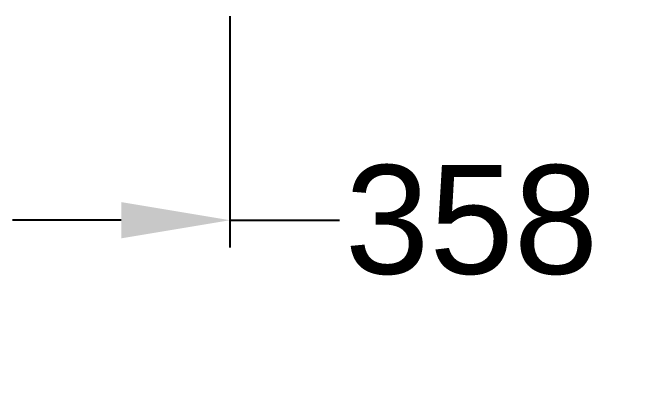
# Model space of a CAD drawing. Header units: millimetres. Extents: x -10 to 46, y -17 to 110.
# Drawn here: x -10 to 18.93, y -17.46 to -0.45 of the extents above; entities that cross this region are included whole.
import ezdxf

# ---------------------------------------------------------------- set-up
doc = ezdxf.new("R2010")
doc.units = ezdxf.units.MM
doc.styles.get("Standard").update_dxf_attribs({"font": 'arial.ttf'})
doc.dimstyles.new('ISO-25', dxfattribs={"dimtxt": 2.5, "dimasz": 2.5, "dimexe": 1.25, "dimexo": 0.625, "dimtad": 1, "dimtxsty": 'Standard', "dimcen": 2.5, "dimadec": 0, "dimazin": 0, "dimtfac": 1, "dimtmove": 0, "dimatfit": 3, "dimfxl": 1, "dimarcsym": 0})

# ---------------------------------------------------------------- blocks, each defined once
blk = doc.blocks.new('*D13')
at = {"color": 0, "lineweight": -2, "transparency": 16777216}
for p, q in [((0, -0.625), (0, -11.25)), ((35.801, -0.625), (35.801, -11.25)), ((-5, -10), (-10, -10)), ((0, -10), (5.031, -10)), ((35.801, -10), (30.77, -10)), ((40.801, -10), (45.801, -10))]:
    blk.add_line(p, q, dxfattribs=at)
at = {"color": 0, "transparency": 16777216}
for points in [[(-5, -9.166), (-5, -10.833), (0, -10)], [(40.801, -9.166), (40.801, -10.833), (35.801, -10)]]:
    blk.add_solid(points, dxfattribs=at)
at = {"layer": 'Defpoints', "color": 0, "transparency": 16777216}
for p in [(0, 0), (35.801, 0), (35.801, -10)]:
    blk.add_point(p, dxfattribs=at)
at = {"color": 0, "lineweight": 18, "transparency": 16777216, "insert": (17.9, -10), "char_height": 5, "attachment_point": 5}
blk.add_mtext('358 mm', dxfattribs=at)

msp = doc.modelspace()

# ---------------------------------------------------------------- dimensions: what is measured, and where the dimension line sits
at = {"lineweight": 18}
dim = msp.add_linear_dim(base=(35.801, -10), p1=(0, 0), p2=(35.801, 0), text='358 mm', dimstyle='ISO-25', override={"dimtxt": 5, "dimasz": 5, "dimtad": 0}, dxfattribs=at)
dim.commit()
dim.dimension.update_dxf_attribs({"geometry": '*D13', "text_midpoint": (17.9, -10)})

doc.saveas('drawing.dxf')
